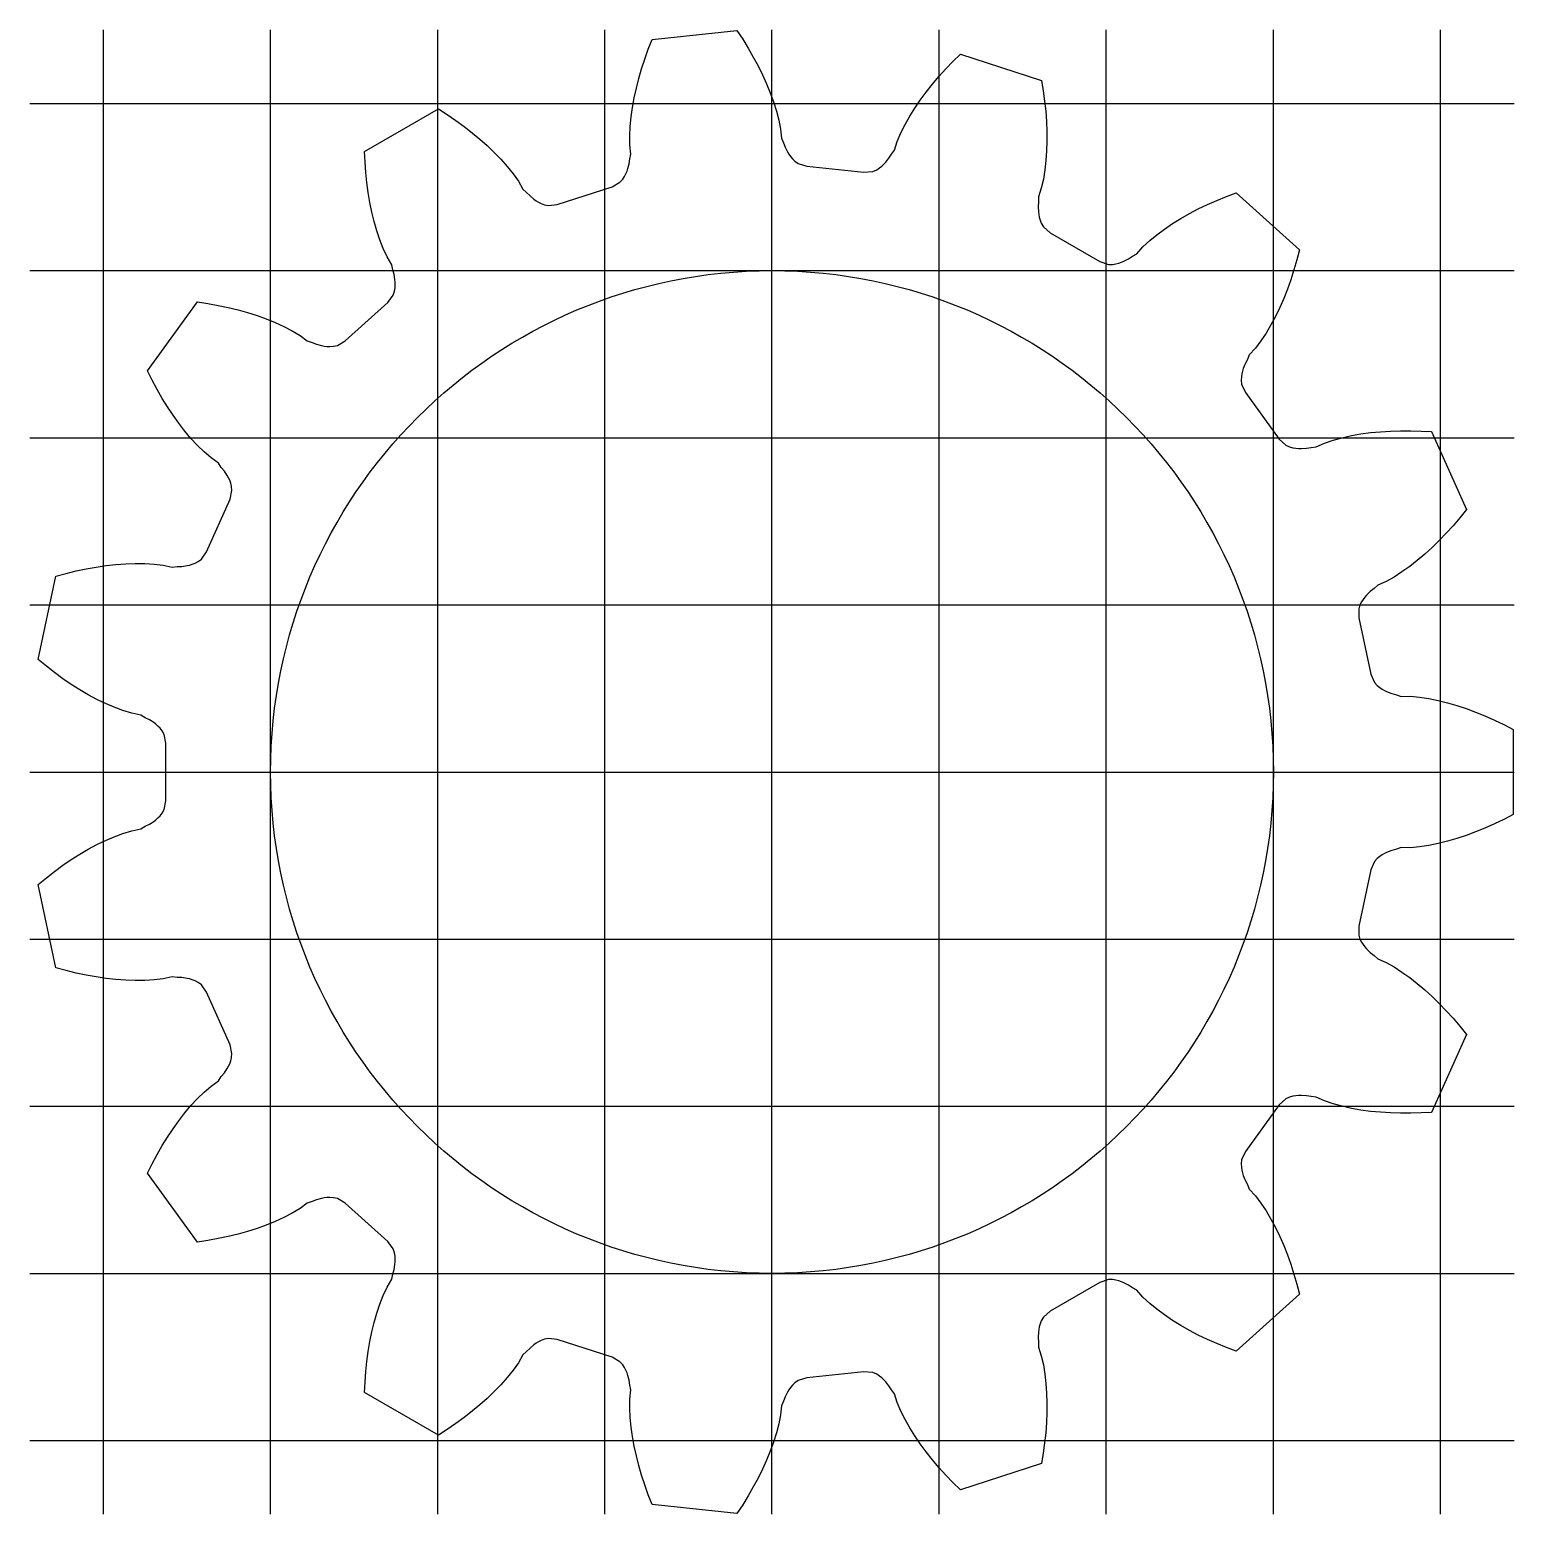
# Model space of a CAD drawing. Extents: x 0 to 88.8, y 0 to 88.8.
import ezdxf

# ---------------------------------------------------------------- set-up
doc = ezdxf.new("R2010")
doc.units = 0
doc.header["$MEASUREMENT"] = 0
doc.layers.add('const_0', color=7, linetype='Continuous')
doc.layers.add('const_1', color=7, linetype='Continuous')

msp = doc.modelspace()

# ---------------------------------------------------------------- linework, layer by layer
at = {"layer": 'const_0'}
msp.add_lwpolyline([(80.23925, 50.26608), (80.4529, 49.77379), (80.61617, 49.59107), (80.77089, 49.46188), (80.92112, 49.36144), (81.06844, 49.28005), (81.21365, 49.21269), (81.49956, 49.10902), (81.78114, 49.03626), (82.06545, 48.93839), (82.60959, 48.94191), (83.15967, 48.89366), (83.71336, 48.8103), (84.26971, 48.69748), (84.82802, 48.55836), (85.38776, 48.39494), (85.94845, 48.20867), (86.50965, 48.00061), (87.07097, 47.77157), (87.63201, 47.52223), (88.19241, 47.25311), (88.7518, 46.96468), (88.7518, 41.86051), (88.19241, 41.57208), (87.63201, 41.30296), (87.07097, 41.05362), (86.50965, 40.82458), (85.94845, 40.61652), (85.38776, 40.43025), (84.82802, 40.26683), (84.26971, 40.12771), (83.71336, 40.01489), (83.15967, 39.93153), (82.60959, 39.88328), (82.06545, 39.8868), (81.78114, 39.78893), (81.49956, 39.71617), (81.21365, 39.6125), (81.06844, 39.54514), (80.92112, 39.46375), (80.77089, 39.36331), (80.61617, 39.23412), (80.4529, 39.0514), (80.23925, 38.55911), (79.5227, 35.18801), (79.51764, 34.65138), (79.59248, 34.41805), (79.68128, 34.23709), (79.77767, 34.08423), (79.87915, 33.94997), (79.98441, 33.82937), (80.20343, 33.61836), (80.43108, 33.43736), (80.65099, 33.23232), (81.14953, 33.01421), (81.63242, 32.7464), (82.10434, 32.44503), (82.5667, 32.11569), (83.02016, 31.7615), (83.46504, 31.38455), (83.90149, 30.98633), (84.32955, 30.56799), (84.74918, 30.13045), (85.1603, 29.67447), (85.56279, 29.20068), (85.9565, 28.70966), (83.88045, 24.04677), (83.2521, 24.0108), (82.63069, 23.99288), (82.01674, 23.99329), (81.41079, 24.01237), (80.81348, 24.05055), (80.22551, 24.10844), (79.64769, 24.18682), (79.08106, 24.28681), (78.52693, 24.41003), (77.98719, 24.55909), (77.46505, 24.73874), (76.96938, 24.96328), (76.66985, 24.98951), (76.38302, 25.03757), (76.07965, 25.05915), (75.9196, 25.05668), (75.75192, 25.04224), (75.57383, 25.01159), (75.37993, 24.9565), (75.15645, 24.85599), (74.76105, 24.49315), (72.7353, 21.70495), (72.51241, 21.21677), (72.48587, 20.97318), (72.49339, 20.77174), (72.51928, 20.59289), (72.55737, 20.42896), (72.60448, 20.27598), (72.71874, 19.99413), (72.85308, 19.73618), (72.97059, 19.45942), (73.33731, 19.0574), (73.66953, 18.61633), (73.97807, 18.14907), (74.2665, 17.66014), (74.5367, 17.15213), (74.7898, 16.62682), (75.02654, 16.08551), (75.24744, 15.52923), (75.45283, 14.95884), (75.64294, 14.37506), (75.81793, 13.77853), (75.97788, 13.16982), (72.18475, 9.75447), (71.59609, 9.97717), (71.02112, 10.21356), (70.46041, 10.46365), (69.91461, 10.72754), (69.38447, 11.00537), (68.87087, 11.2974), (68.37489, 11.60402), (67.89792, 11.92584), (67.44181, 12.2638), (67.00937, 12.61949), (66.60544, 12.99599), (66.24395, 13.40272), (65.98098, 13.54852), (65.7385, 13.70909), (65.47014, 13.85219), (65.32291, 13.91503), (65.16386, 13.97005), (64.9887, 14.01448), (64.78915, 14.04302), (64.54412, 14.04209), (64.03532, 13.87145), (61.05064, 12.14825), (60.64846, 11.79293), (60.52514, 11.58119), (60.45008, 11.39411), (60.40098, 11.2202), (60.3691, 11.05495), (60.34991, 10.89603), (60.33966, 10.59207), (60.35747, 10.30178), (60.35225, 10.00115), (60.52375, 9.48473), (60.64784, 8.94667), (60.73966, 8.39431), (60.80429, 7.83033), (60.8445, 7.25635), (60.86206, 6.67351), (60.85816, 6.0827), (60.8337, 5.48467), (60.78934, 4.88005), (60.72557, 4.26942), (60.6428, 3.65328), (60.54134, 3.03214), (55.68699, 1.45486), (55.23981, 1.89775), (54.81069, 2.34756), (54.40018, 2.80409), (54.0089, 3.26716), (53.6376, 3.7366), (53.28718, 4.21228), (52.9588, 4.69413), (52.65395, 5.18212), (52.37474, 5.67638), (52.12435, 6.17722), (51.90848, 6.68546), (51.74368, 7.20406), (51.56275, 7.4442), (51.40653, 7.68952), (51.21958, 7.9294), (51.11064, 8.04669), (50.98772, 8.16164), (50.84577, 8.27348), (50.67509, 8.38072), (50.45086, 8.47953), (49.91664, 8.53059), (46.48911, 8.17034), (45.97718, 8.00933), (45.7784, 7.86605), (45.63374, 7.72568), (45.51815, 7.58677), (45.42181, 7.44877), (45.33964, 7.31139), (45.20665, 7.03788), (45.10485, 6.76545), (44.9778, 6.49294), (44.92442, 5.9514), (44.81894, 5.40939), (44.67816, 4.86743), (44.50781, 4.32593), (44.31108, 3.78522), (44.09006, 3.24563), (43.8462, 2.70748), (43.58061, 2.1711), (43.29416, 1.6368), (42.98754, 1.10489), (42.66132, 0.57569), (42.31599, 0.04952), (37.23978, 0.58305), (37.0114, 1.16952), (36.80234, 1.75498), (36.613, 2.33902), (36.4439, 2.9212), (36.29563, 3.50108), (36.16899, 4.07816), (36.06498, 4.65192), (35.98498, 5.22171), (35.93094, 5.7868), (35.90591, 6.34618), (35.91542, 6.89829), (35.9758, 7.43908), (35.90819, 7.73206), (35.86526, 8.0197), (35.79203, 8.31489), (35.74022, 8.46635), (35.67468, 8.62136), (35.59049, 8.78126), (35.47818, 8.94865), (35.31353, 9.13012), (34.84627, 9.39406), (31.56854, 10.45905), (31.03538, 10.52018), (30.7955, 10.47014), (30.60625, 10.40074), (30.44416, 10.32086), (30.30002, 10.23398), (30.16908, 10.1419), (29.93633, 9.94613), (29.73253, 9.73865), (29.50562, 9.54137), (29.2366, 9.06837), (28.91977, 8.61612), (28.57073, 8.17828), (28.19486, 7.75288), (27.79522, 7.33893), (27.37383, 6.93588), (26.93217, 6.54345), (26.47138, 6.16147), (25.99237, 5.78987), (25.49591, 5.42867), (24.98265, 5.0779), (24.45316, 4.73767), (20.03282, 7.28975), (20.06273, 7.91842), (20.10986, 8.5383), (20.17445, 9.14885), (20.25676, 9.74948), (20.35717, 10.33953), (20.4762, 10.91823), (20.61454, 11.48469), (20.77321, 12.03777), (20.95369, 12.57598), (21.15834, 13.09718), (21.39159, 13.59768), (21.66671, 14.06717), (21.72411, 14.36231), (21.80189, 14.64255), (21.85506, 14.942), (21.86933, 15.10144), (21.8725, 15.2697), (21.86064, 15.45003), (21.82612, 15.64862), (21.74951, 15.88138), (21.43, 16.31254), (18.86881, 18.61864), (18.40661, 18.89134), (18.16712, 18.94319), (17.96601, 18.95677), (17.78543, 18.94972), (17.61842, 18.92897), (17.46134, 18.89812), (17.1691, 18.81394), (16.89852, 18.70729), (16.61099, 18.61936), (16.17284, 18.29667), (15.69946, 18.01238), (15.20251, 17.75437), (14.68611, 17.51862), (14.15264, 17.30301), (13.60375, 17.10621), (13.04066, 16.92734), (12.46434, 16.7658), (11.8756, 16.62116), (11.27515, 16.49311), (10.6636, 16.38144), (10.0415, 16.28598), (7.04135, 20.41534), (7.32437, 20.97749), (7.61956, 21.52461), (7.92689, 22.0561), (8.24638, 22.57133), (8.57811, 23.06952), (8.92222, 23.54978), (9.27901, 24.01099), (9.64892, 24.45172), (10.0327, 24.87), (10.43165, 25.26289), (10.84831, 25.62526), (11.2906, 25.94225), (11.46308, 26.18853), (11.64812, 26.41291), (11.81849, 26.66484), (11.89638, 26.80469), (11.96772, 26.95712), (12.03022, 27.12668), (12.07946, 27.32215), (12.10415, 27.56594), (11.98762, 28.08979), (10.58584, 31.23824), (10.27452, 31.67536), (10.07683, 31.82013), (9.89862, 31.91433), (9.73079, 31.98134), (9.56977, 32.03032), (9.41373, 32.06602), (9.11251, 32.10799), (8.82195, 32.12061), (8.52351, 32.15723), (7.99199, 32.04065), (7.44391, 31.97348), (6.88497, 31.93991), (6.31733, 31.93458), (5.74229, 31.95459), (5.16081, 31.99805), (4.57365, 32.06368), (3.98145, 32.15052), (3.38478, 32.25784), (2.78416, 32.38509), (2.18005, 32.53181), (1.57291, 32.69764), (0.5117, 37.69027), (0.9989, 38.08871), (1.4911, 38.46845), (1.98804, 38.829), (2.48947, 39.16973), (2.99515, 39.48993), (3.50486, 39.7887), (4.01839, 40.06492), (4.53558, 40.31709), (5.05631, 40.54311), (5.58058, 40.73977), (6.1086, 40.90133), (6.64158, 41.01102), (6.89933, 41.16586), (7.15963, 41.29558), (7.41774, 41.45643), (7.54577, 41.55251), (7.67294, 41.66275), (7.79901, 41.79222), (7.92349, 41.95077), (8.04521, 42.16343), (8.15183, 42.68939), (8.15183, 46.1358), (8.04521, 46.66175), (7.92349, 46.87442), (7.79901, 47.03297), (7.67294, 47.16244), (7.54577, 47.27268), (7.41774, 47.36876), (7.15963, 47.52961), (6.89933, 47.65933), (6.64158, 47.81417), (6.1086, 47.92386), (5.58058, 48.08542), (5.05631, 48.28208), (4.53558, 48.5081), (4.01839, 48.76027), (3.50486, 49.03649), (2.99515, 49.33526), (2.48947, 49.65546), (1.98804, 49.99619), (1.4911, 50.35674), (0.9989, 50.73648), (0.5117, 51.13492), (1.57291, 56.12755), (2.18005, 56.29338), (2.78416, 56.4401), (3.38478, 56.56735), (3.98145, 56.67467), (4.57365, 56.76151), (5.16081, 56.82714), (5.74229, 56.8706), (6.31733, 56.89061), (6.88497, 56.88528), (7.44391, 56.85171), (7.99199, 56.78454), (8.52351, 56.66796), (8.82195, 56.70458), (9.11251, 56.7172), (9.41373, 56.75917), (9.56977, 56.79487), (9.73079, 56.84385), (9.89862, 56.91086), (10.07683, 57.00506), (10.27452, 57.14983), (10.58584, 57.58695), (11.98762, 60.7354), (12.10415, 61.25925), (12.07946, 61.50304), (12.03022, 61.69851), (11.96772, 61.86807), (11.89638, 62.0205), (11.81849, 62.16035), (11.64812, 62.41228), (11.46308, 62.63666), (11.2906, 62.88294), (10.84831, 63.19993), (10.43165, 63.56229), (10.0327, 63.95519), (9.64892, 64.37347), (9.27901, 64.8142), (8.92222, 65.27541), (8.57811, 65.75567), (8.24638, 66.25386), (7.92689, 66.76909), (7.61956, 67.30058), (7.32437, 67.8477), (7.04135, 68.40985), (10.0415, 72.53921), (10.6636, 72.44375), (11.27515, 72.33208), (11.8756, 72.20403), (12.46434, 72.05939), (13.04066, 71.89785), (13.60375, 71.71898), (14.15264, 71.52218), (14.68611, 71.30657), (15.20251, 71.07082), (15.69946, 70.81281), (16.17284, 70.52852), (16.61099, 70.20583), (16.89852, 70.1179), (17.1691, 70.01125), (17.46134, 69.92707), (17.61842, 69.89622), (17.78543, 69.87547), (17.96601, 69.86842), (18.16712, 69.882), (18.40661, 69.93385), (18.86881, 70.20655), (21.43, 72.51265), (21.74951, 72.94381), (21.82612, 73.17657), (21.86064, 73.37516), (21.8725, 73.55549), (21.86933, 73.72375), (21.85506, 73.88319), (21.80189, 74.18264), (21.72411, 74.46288), (21.66671, 74.75802), (21.39159, 75.22751), (21.15834, 75.72801), (20.95369, 76.24921), (20.77321, 76.78742), (20.61454, 77.3405), (20.4762, 77.90696), (20.35717, 78.48566), (20.25676, 79.07571), (20.17445, 79.67634), (20.10986, 80.28689), (20.06273, 80.90677), (20.03282, 81.53544), (24.45316, 84.08752), (24.98265, 83.74729), (25.49591, 83.39652), (25.99237, 83.03532), (26.47138, 82.66372), (26.93217, 82.28174), (27.37383, 81.8893), (27.79522, 81.48626), (28.19486, 81.07231), (28.57073, 80.64691), (28.91977, 80.20907), (29.2366, 79.75682), (29.50562, 79.28382), (29.73253, 79.08654), (29.93633, 78.87906), (30.16908, 78.68329), (30.30002, 78.59121), (30.44416, 78.50433), (30.60625, 78.42445), (30.7955, 78.35505), (31.03538, 78.30501), (31.56854, 78.36614), (34.84627, 79.43113), (35.31353, 79.69507), (35.47818, 79.87654), (35.59049, 80.04393), (35.67468, 80.20383), (35.74022, 80.35884), (35.79203, 80.5103), (35.86526, 80.80549), (35.90819, 81.09313), (35.9758, 81.38611), (35.91542, 81.9269), (35.90591, 82.47901), (35.93094, 83.03839), (35.98498, 83.60348), (36.06498, 84.17327), (36.16899, 84.74703), (36.29563, 85.32411), (36.4439, 85.90399), (36.613, 86.48617), (36.80234, 87.07021), (37.0114, 87.65566), (37.23978, 88.24214), (42.31599, 88.77567), (42.66132, 88.2495), (42.98754, 87.7203), (43.29416, 87.18839), (43.58061, 86.65409), (43.8462, 86.11771), (44.09006, 85.57956), (44.31108, 85.03997), (44.50781, 84.49926), (44.67816, 83.95776), (44.81894, 83.4158), (44.92442, 82.87379), (44.9778, 82.33225), (45.10485, 82.05974), (45.20665, 81.78731), (45.33964, 81.5138), (45.42181, 81.37642), (45.51815, 81.23842), (45.63374, 81.09951), (45.7784, 80.95914), (45.97718, 80.81586), (46.48911, 80.65485), (49.91664, 80.2946), (50.45086, 80.34566), (50.67509, 80.44447), (50.84577, 80.55171), (50.98772, 80.66355), (51.11064, 80.7785), (51.21958, 80.89579), (51.40653, 81.13567), (51.56275, 81.38099), (51.74368, 81.62113), (51.90848, 82.13973), (52.12435, 82.64797), (52.37474, 83.14881), (52.65395, 83.64307), (52.9588, 84.13106), (53.28718, 84.61291), (53.6376, 85.08859), (54.0089, 85.55803), (54.40018, 86.0211), (54.81069, 86.47763), (55.23981, 86.92744), (55.68699, 87.37033), (60.54134, 85.79305), (60.6428, 85.17191), (60.72557, 84.55577), (60.78934, 83.94514), (60.8337, 83.34052), (60.85816, 82.74249), (60.86206, 82.15168), (60.8445, 81.56884), (60.80429, 80.99486), (60.73966, 80.43088), (60.64784, 79.87852), (60.52375, 79.34046), (60.35225, 78.82404), (60.35747, 78.52341), (60.33966, 78.23312), (60.34991, 77.92916), (60.3691, 77.77024), (60.40098, 77.60499), (60.45008, 77.43108), (60.52514, 77.244), (60.64846, 77.03226), (61.05064, 76.67694), (64.03532, 74.95374), (64.54412, 74.7831), (64.78915, 74.78217), (64.9887, 74.81071), (65.16386, 74.85514), (65.32291, 74.91016), (65.47014, 74.973), (65.7385, 75.1161), (65.98098, 75.27667), (66.24395, 75.42247), (66.60544, 75.8292), (67.00937, 76.2057), (67.44181, 76.56139), (67.89792, 76.89935), (68.37489, 77.22117), (68.87087, 77.52779), (69.38447, 77.81982), (69.91461, 78.09765), (70.46041, 78.36154), (71.02112, 78.61163), (71.59609, 78.84802), (72.18475, 79.07072), (75.97788, 75.65537), (75.81793, 75.04666), (75.64294, 74.45013), (75.45283, 73.86635), (75.24744, 73.29596), (75.02654, 72.73968), (74.7898, 72.19837), (74.5367, 71.67306), (74.2665, 71.16505), (73.97807, 70.67612), (73.66953, 70.20886), (73.33731, 69.76779), (72.97059, 69.36577), (72.85308, 69.08901), (72.71874, 68.83106), (72.60448, 68.54921), (72.55737, 68.39623), (72.51928, 68.2323), (72.49339, 68.05345), (72.48587, 67.85201), (72.51241, 67.60842), (72.7353, 67.12024), (74.76105, 64.33204), (75.15645, 63.9692), (75.37993, 63.86869), (75.57383, 63.8136), (75.75192, 63.78295), (75.9196, 63.76851), (76.07965, 63.76604), (76.38302, 63.78762), (76.66985, 63.83568), (76.96938, 63.86191), (77.46505, 64.08645), (77.98719, 64.2661), (78.52693, 64.41516), (79.08106, 64.53838), (79.64769, 64.63837), (80.22551, 64.71675), (80.81348, 64.77464), (81.41079, 64.81282), (82.01674, 64.8319), (82.63069, 64.83231), (83.2521, 64.81439), (83.88045, 64.77842), (85.9565, 60.11553), (85.56279, 59.62451), (85.1603, 59.15072), (84.74918, 58.69474), (84.32955, 58.2572), (83.90149, 57.83886), (83.46504, 57.44064), (83.02016, 57.06369), (82.5667, 56.7095), (82.10434, 56.38016), (81.63242, 56.07879), (81.14953, 55.81098), (80.65099, 55.59287), (80.43108, 55.38783), (80.20343, 55.20683), (79.98441, 54.99582), (79.87915, 54.87522), (79.77767, 54.74096), (79.68128, 54.5881), (79.59248, 54.40714), (79.51764, 54.17381), (79.5227, 53.63718)], close=True, dxfattribs=at)
msp.add_circle((44.41259, 44.41259), 30, dxfattribs=at)
at = {"layer": 'const_1'}
for p, q in [((4.41259, 0), (4.41259, 88.82519)), ((14.41259, 0), (14.41259, 88.82519)), ((24.41259, 0), (24.41259, 88.82519)), ((34.41259, 0), (34.41259, 88.82519)), ((44.41259, 0), (44.41259, 88.82519)), ((54.41259, 0), (54.41259, 88.82519)), ((64.41259, 0), (64.41259, 88.82519)), ((74.41259, 0), (74.41259, 88.82519)), ((84.41259, 0), (84.41259, 88.82519)), ((0, 84.41259), (88.82519, 84.41259)), ((0, 74.41259), (88.82519, 74.41259)), ((0, 64.41259), (88.82519, 64.41259)), ((0, 54.41259), (88.82519, 54.41259)), ((0, 44.41259), (88.82519, 44.41259)), ((0, 34.41259), (88.82519, 34.41259)), ((0, 24.41259), (88.82519, 24.41259)), ((0, 14.41259), (88.82519, 14.41259)), ((0, 4.41259), (88.82519, 4.41259))]:
    msp.add_line(p, q, dxfattribs=at)

doc.saveas('drawing.dxf')
